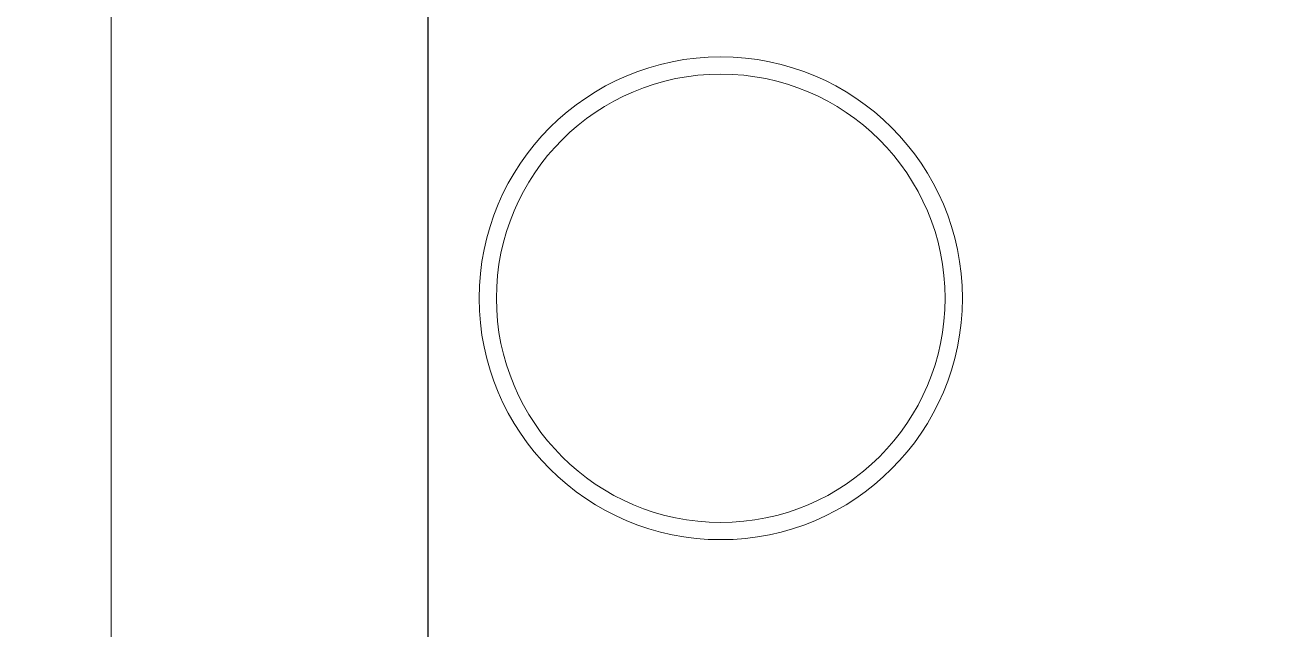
# Model space of a CAD drawing. Header units: metres. Extents: x 75097 to 220695, y -1557923 to -1361206.
# Drawn here: x 191938 to 192663, y -1456731 to -1456380 of the extents above; entities that cross this region are included whole.
import ezdxf

# ---------------------------------------------------------------- set-up
doc = ezdxf.new("R2010")
doc.units = ezdxf.units.M
doc.layers.get('0').update_dxf_attribs({"lineweight": 0})
for name, color, linetype, lineweight in [('A-100 - Copy$0$Medical Equipment and Furniture', 8, 'Continuous', 0), ('A-100 - Copy$0$Walls', 8, 'Continuous', 0), ('E-LG', 245, 'Continuous', 30)]:
    doc.layers.add(name, color=color, linetype=linetype, lineweight=lineweight)

# ---------------------------------------------------------------- blocks, each defined once
blk = doc.blocks.new('A-100 - Copy$0$WM00001-P')
for radius in [0.14, 0.13]:
    blk.add_circle((0, 0), radius)
blk = doc.blocks.new('A-100 - Copy')
at = {"layer": 'A-100 - Copy$0$Walls'}
blk.add_line((191988.28, -1455197.69, 0), (191988.28, -1458787.69, 0), dxfattribs=at)
at = {"layer": 'A-100 - Copy$0$Medical Equipment and Furniture', "xscale": 1000.000000000003, "yscale": 1000.000000000003, "zscale": 1000.000000000003, "rotation": 90}
blk.add_blockref('A-100 - Copy$0$WM00001-P', (192341.42, -1456538.69, 0), dxfattribs=at)

msp = doc.modelspace()

# ---------------------------------------------------------------- linework, layer by layer
at = {"layer": 'E-LG', "color": 1, "elevation": 0}
msp.add_lwpolyline([(192171.7, -1455445.89), (192171.7, -1459286.66), (194877.91, -1459286.66), (195054.85, -1459441.69), (194872.04, -1459542.44), (194872.04, -1468564.9), (190871.79, -1468564.9), (190781.27, -1468709.57), (190749.32, -1468550.09), (183890.75, -1468550.09), (183890.75, -1464705.62), (183797.55, -1464208.91), (183700.85, -1464453.37), (181239.79, -1464453.37), (181208.76, -1464214.39)], dxfattribs=at)

# ---------------------------------------------------------------- next in the draw order: block references
msp.add_blockref('A-100 - Copy', (0, 0))

doc.saveas('drawing.dxf')
